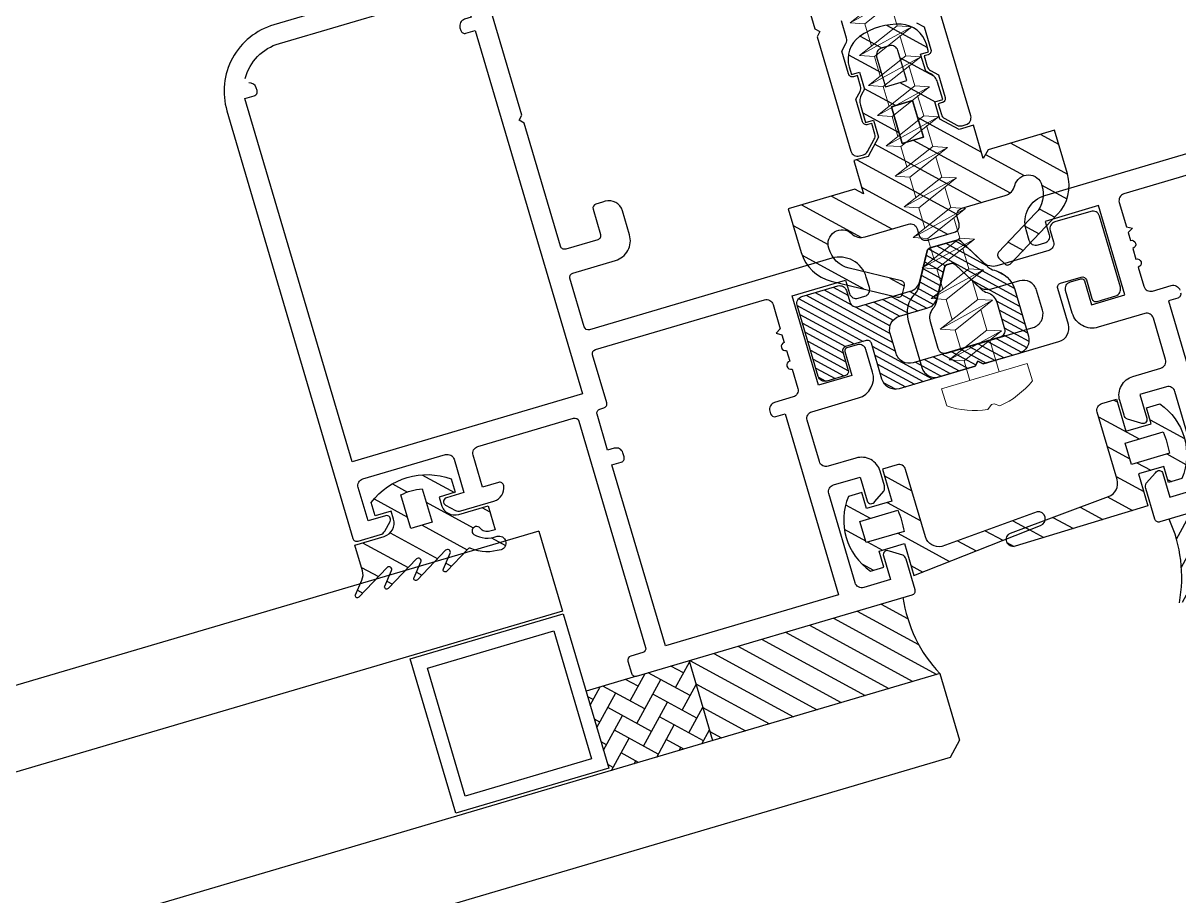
# Model space of a CAD drawing. Header units: millimetres. Extents: x 62878 to 70819, y -67946 to -61850.
# Drawn here: x 64699.48 to 64707.81, y -67001.27 to -66994.98 of the extents above; entities that cross this region are included whole.
import ezdxf

# ---------------------------------------------------------------- set-up
doc = ezdxf.new("R2010")
doc.units = ezdxf.units.MM
doc.layers.add('BAP', color=41, linetype='Continuous', lineweight=30)
doc.layers.add('DOGRAMA', color=171, linetype='Continuous', lineweight=0)
doc.layers.add('DOĞRAMA-yeni', color=40, linetype='Continuous')
pattern_1 = [(151.4266584183392, (64808.43799351581, -66954.77895548014), (0.07592747398675415, 0.1394151397588898), [])]

# ---------------------------------------------------------------- blocks, each defined once
blk = doc.blocks.new('a2we')
at = {"lineweight": 5, "ltscale": 0.5}
for p, q in [((-196.0144480926461, -415.2868589025547), (-196.5925912144022, -417.2488821181558)), ((-196.0144480926461, -415.2868589025547), (-195.4639709594615, -417.7110762494052)), ((-197.5747968978259, -417.6063757508618), (-196.5747276986959, -417.2423803302317)), ((-194.1582851917165, -418.2620245979042), (-197.5747968978259, -417.6063757508618)), ((-195.1583543907882, -418.6260200186506), (-197.5747968978259, -417.6063757508618)), ((-196.8896500078097, -417.895480952812), (-197.0961171580722, -418.3448917148726)), ((-196.5747276986959, -417.2423803302317), (-194.1582851917165, -418.2620245979042)), ((-197.1143788935161, -419.7428166739272), (-197.1143788935161, -418.4283854465556)), ((-194.1582851917165, -418.2620245979042), (-195.1583543907882, -418.6260200186506)), ((-195.1583543907882, -418.6260200186506), (-194.9264251741961, -419.2953524503964)), ((-194.9154016761394, -420.634479622855), (-194.9154016761394, -419.3608343693425)), ((-198.1144480926461, -420.1068120946153), (-197.1143788935161, -419.7428166739268)), ((-194.9154016761721, -421.4039929561312), (-198.1144480926461, -420.1068120946153)), ((-193.9153324771005, -421.0399975355008), (-198.1144480926461, -420.1068120946153)), ((-197.1143788935161, -419.7428166739268), (-193.9153324771005, -421.0399975355008)), ((-197.1143788935161, -419.7428166739268), (-193.9153324771005, -421.0399975355008)), ((-197.1143788935161, -422.2969096404012), (-197.1143788935162, -420.512330007273)), ((-193.9153324771005, -421.0399975355008), (-194.9154016761721, -421.4039929561312)), ((-194.9154016761721, -423.1885725893157), (-194.9154016761721, -421.4039929561312)), ((-198.1144480926461, -422.6609050610894), (-197.1143788935161, -422.2969096404012)), ((-194.9154016761721, -423.9580859226053), (-198.1144480926461, -422.6609050610894)), ((-193.9153324771005, -423.594090501975), (-198.1144480926461, -422.6609050610894)), ((-197.1143788935161, -422.2969096404012), (-193.9153324771005, -423.594090501975)), ((-197.1143788935161, -422.2969096404012), (-193.9153324771005, -423.594090501975)), ((-197.1143788935161, -424.8510026068752), (-197.1143788935162, -423.0664229737469)), ((-193.9153324771005, -423.594090501975), (-194.9154016761721, -423.9580859226053)), ((-194.9154016761721, -425.7426655557898), (-194.9154016761721, -423.9580859226053)), ((-198.1144480926461, -425.2149980275636), (-197.1143788935161, -424.8510026068752)), ((-194.9154016761721, -426.5121788890793), (-198.1144480926461, -425.2149980275636)), ((-193.9153324771005, -426.1481834684492), (-198.1144480926461, -425.2149980275636)), ((-197.1143788935161, -424.8510026068752), (-193.9153324771005, -426.1481834684492)), ((-197.1143788935161, -424.8510026068752), (-193.9153324771005, -426.1481834684492)), ((-197.1143788935161, -427.3050955733496), (-197.1143788935162, -425.6205159402211)), ((-193.9153324771005, -426.1481834684492), (-194.9154016761721, -426.5121788890793)), ((-194.9154016761721, -428.1967585222638), (-194.9154016761721, -426.5121788890793)), ((-198.1144480926461, -427.669090994038), (-197.1143788935161, -427.3050955733496)), ((-194.9154016761721, -428.9662718555534), (-198.1144480926461, -427.669090994038)), ((-193.9153324771005, -428.6022764349236), (-198.1144480926461, -427.669090994038)), ((-197.1143788935161, -427.3050955733496), (-193.9153324771005, -428.6022764349236)), ((-197.1143788935161, -427.3050955733496), (-193.9153324771005, -428.6022764349236)), ((-197.1143788935161, -429.5591885398237), (-197.1143788935161, -428.0237477951896)), ((-193.9153324771005, -428.6022764349236), (-194.9154016761721, -428.9662718555534)), ((-198.1144480926461, -429.9231839605702), (-197.1143788935161, -429.5591885398237)), ((-197.1143788935161, -429.5591885398237), (-193.9153324771005, -430.8563694013976)), ((-197.1143788935161, -429.5591885398237), (-193.9153324771005, -430.8563694013976)), ((-194.9154016761721, -430.450851488738), (-194.9154016761721, -428.9662718555534)), ((-194.9154016761721, -431.2203648220857), (-198.1144480926461, -429.9231839605702)), ((-193.9153324771005, -430.8563694013976), (-198.1144480926461, -429.9231839605702)), ((-197.1143788935161, -431.8132815063559), (-197.1143788935161, -430.2778407616635)), ((-193.9153324771005, -430.8563694013976), (-194.9154016761721, -431.2203648220857)), ((-194.9154016761721, -432.7049444552304), (-194.9154016761721, -431.2203648220857)), ((-198.1144480926461, -432.177276926986), (-197.1143788935161, -431.8132815063559)), ((-197.1143788935161, -431.8132815063559), (-193.9153324771005, -433.1104623678716)), ((-197.1143788935161, -431.8132815063559), (-193.9153324771005, -433.1104623678716)), ((-194.9154016761721, -433.4744577885599), (-198.1144480926461, -432.177276926986)), ((-193.9153324771005, -433.1104623678716), (-198.1144480926461, -432.177276926986)), ((-197.1143788935161, -434.0673744728301), (-197.1143788935161, -432.5319337281958)), ((-193.9153324771005, -433.1104623678716), (-194.9154016761721, -433.4744577885599)), ((-194.9154016761721, -434.9590374217446), (-194.9154016761721, -433.4744577885599)), ((-198.1144480926461, -434.4313698935184), (-197.1143788935161, -434.0673744728301)), ((-194.9154016761721, -435.7285507550341), (-198.1144480926461, -434.4313698935184)), ((-193.9153324771005, -435.364555334404), (-198.1144480926461, -434.4313698935184)), ((-197.1143788935161, -434.0673744728301), (-193.9153324771005, -435.364555334404)), ((-197.1143788935161, -434.0673744728301), (-193.9153324771005, -435.364555334404)), ((-197.1143788935161, -436.3642339800811), (-197.1143788935161, -434.7860266946118)), ((-193.9153324771005, -435.364555334404), (-194.9154016761721, -435.7285507550341)), ((-194.9154016761721, -437.2558969289955), (-194.9154016761721, -435.7285507550341)), ((-198.1144480926461, -436.7282294008277), (-197.1143788935161, -436.3642339800811)), ((-194.9154016761721, -438.0254102623434), (-198.1144480926461, -436.7282294008277)), ((-193.9153324771005, -437.6614148416551), (-198.1144480926461, -436.7282294008277)), ((-197.1143788935161, -436.3642339800811), (-193.9153324771005, -437.6614148416551)), ((-197.1143788935161, -436.3642339800811), (-193.9153324771005, -437.6614148416551)), ((-197.1143788935161, -438.6610934873901), (-197.1143788935161, -437.1337473134849)), ((-193.9153324771005, -437.6614148416551), (-194.9154016761721, -438.0254102623434)), ((-198.1144480926461, -439.0250889080787), (-197.1143788935161, -438.6610934873901)), ((-197.1143788935161, -438.6610934873901), (-193.9153324771005, -439.9582743489061)), ((-197.1143788935161, -438.6610934873901), (-193.9153324771005, -439.9582743489061)), ((-194.9154016761721, -439.5527564362646), (-194.9154016761721, -438.0254102623434)), ((-194.9154016761721, -440.3222697695944), (-198.1144480926461, -439.0250889080787)), ((-193.9153324771005, -439.9582743489061), (-198.1144480926461, -439.0250889080787)), ((-197.1143788935161, -440.9579529946993), (-197.1143788935161, -439.430606820736)), ((-193.9153324771005, -439.9582743489061), (-194.9154016761721, -440.3222697695944)), ((-194.9154016761721, -441.849615943574), (-194.9154016761721, -440.3222697695944)), ((-198.1144480926461, -441.3219484153295), (-197.1143788935161, -440.9579529946993)), ((-197.1143788935161, -440.9579529946993), (-193.9153324771005, -442.2551338562151)), ((-194.9154016761721, -442.6191292769035), (-198.1144480926461, -441.3219484153295)), ((-193.9153324771005, -442.2551338562151), (-198.1144480926461, -441.3219484153295)), ((-197.1143788935161, -443.2537258831643), (-197.1143788935161, -441.7274663280053)), ((-193.9153324771005, -442.2551338562151), (-194.9154016761721, -442.6191292769035)), ((-194.9154016761721, -444.1453888320787), (-194.9154016761721, -442.6191292769035)), ((-198.1144480926461, -443.6177213039109), (-197.1143788935161, -443.2537258831643)), ((-194.9154016761721, -444.9149021654266), (-198.1144480926461, -443.6177213039109)), ((-193.9153324771005, -444.5509067447383), (-198.1144480926461, -443.6177213039109)), ((-197.1143788935161, -443.2537258831643), (-193.9153324771005, -444.5509067447383)), ((-197.1143788935161, -445.5538642814245), (-197.1143788935161, -444.0232392165685)), ((-193.9153324771005, -444.5509067447383), (-194.9154016761721, -444.9149021654266)), ((-194.9154016761721, -446.4455272302989), (-194.9154016761721, -444.9149021654266)), ((-198.1144480926461, -445.9178597020545), (-197.1143788935161, -445.5538642814245)), ((-193.9153324771005, -446.8510451429402), (-198.1144480926461, -445.9178597020545)), ((-194.9154016761721, -447.2150405636282), (-198.1144480926461, -445.9178597020545)), ((-197.1143788935161, -445.5538642814245), (-193.9153324771005, -446.8510451429402)), ((-197.1143788935161, -445.5538642814245), (-193.9153324771005, -446.8510451429402)), ((-197.1143788935161, -447.8540026795677), (-197.1143788935161, -446.3233776147298)), ((-193.9153324771005, -446.8510451429402), (-194.9154016761721, -447.2150405636282)), ((-197.1143788935161, -447.8540026795677), (-198.1144480926461, -448.2179981003141)), ((-193.9153324771005, -449.1511835411412), (-197.1143788935161, -447.8540026795677)), ((-194.9154016761721, -448.7456656284821), (-194.9154016761721, -447.2150405636282)), ((-194.9154016761721, -449.5151789618299), (-198.1144480926461, -448.2179981003141)), ((-198.1144480926461, -448.2179981003141), (-193.9153324771005, -449.1511835411412)), ((-197.1143788935161, -450.1541410778275), (-197.1143788935161, -448.6235160129718)), ((-193.9153324770423, -449.1511835411412), (-194.9154016761721, -449.5151789618299)), ((-194.9154016761723, -451.0458040266858), (-194.9154016761721, -449.5151789618299)), ((-198.1144480926461, -450.5181364984577), (-197.1143788935161, -450.1541410778275)), ((-197.1143788935161, -450.1541410778275), (-193.9153324770423, -451.4513219393434)), ((-194.9154016761721, -451.8153173600317), (-198.1144480926461, -450.5181364984577)), ((-193.9153324770423, -451.4513219393434), (-198.1144480926461, -450.5181364984577)), ((-197.1143788935161, -453.2868589025547), (-197.1143788935162, -450.9236544111328)), ((-193.9153324770423, -451.4513219393434), (-194.9154016761721, -451.8153173600317)), ((-194.9154016761721, -453.2868589025547), (-194.9154016761721, -451.8153173600317)), ((-192.7980524524961, -453.2868589025547), (-199.230843732796, -453.2868589025547)), ((-199.230843732796, -454.5827171301502), (-199.230843732796, -453.2868589025547)), ((-192.7980524524961, -454.5827171301502), (-192.7980524524961, -453.2868589025547))]:
    blk.add_line(p, q, dxfattribs=at)
blk.add_lwpolyline([(-196.4690204826777, -455.6637351848848), (-196.1125089353335, -455.3998333582319), (-195.9163872499585, -455.3998333582319), (-195.5598757026143, -455.6637351848848)], dxfattribs=at)
for centre, radius, start, end in [((-196.9143788935627, -418.4283854465556), 0.2, 155.3251238657465, 180), ((-195.115401676151, -419.3608343693425), 0.2, 0, 19.11162363728389), ((-195.6603624057317, -449.5292358589606), 6.187568978619671, 234.757305859688, 262.4904896380407), ((-196.3685337795604, -449.5292358589606), 6.187568978619673, 277.5095103619591, 305.2426941403116)]:
    blk.add_arc(centre, radius, start, end, dxfattribs=at)

msp = doc.modelspace()

# ---------------------------------------------------------------- hatches: boundary and pattern name
at = {"layer": 'DOGRAMA', "lineweight": -2}
h = msp.add_hatch(dxfattribs=at)
h.set_pattern_fill('ANSI31', color=256, scale=0.05, angle=343.5057849383393, style=0)
h.set_pattern_definition(pattern_1)
edge = h.paths.add_edge_path(flags=16)
edge.add_arc((64705.73772472646, -66995.19235180273), 0.05000000000951513, 16.42665841607405, 106.4266584287869)
edge.add_line((64705.72358533779, -66995.14439267755), (64705.66603438759, -66995.16135994392))
edge.add_arc((64705.68017377625, -66995.20931906908), 0.04999999998159925, 106.4266584255052, 196.4266584367842)
edge.add_line((64705.63221465107, -66995.22345845775), (64705.69584190005, -66995.4392745211))
edge.add_line((64705.69584190005, -66995.4392745211), (64705.84931110062, -66995.39402847736))
edge.add_line((64705.84931110062, -66995.39402847736), (64705.78568385165, -66995.17821241407))
h.paths.add_polyline_path([(64705.89172926656, -66995.53790585295), (64705.73826006598, -66995.58315189664), (64705.81602670364, -66995.84692708518), (64705.96949590421, -66995.80168104147)], flags=16)
edge = h.paths.add_edge_path()
edge.add_arc((64705.62649576327, -66995.23942287822), 0.2000000000017851, 125.860439520582, 196.4266584030266)
edge.add_line((64705.43465926254, -66995.2959804328), (64705.45058146941, -66995.34998666539))
edge.add_line((64705.45058146941, -66995.34998666539), (64705.50813241966, -66995.333019399))
edge.add_line((64705.50813241966, -66995.333019399), (64705.54440964303, -66995.45606742747))
edge.add_line((64705.54440964303, -66995.45606742747), (64705.5236371022, -66995.49420917686))
edge.add_arc((64705.61145766269, -66995.54203750701), 0.1000000000540678, 151.4266583838895, 196.4266583850088)
edge.add_line((64705.51553941226, -66995.57031628428), (64705.55238506775, -66995.6952923667))
edge.add_line((64705.55238506775, -66995.6952923667), (64705.60993601796, -66995.67832510032))
edge.add_line((64705.60993601796, -66995.67832510032), (64705.64621324135, -66995.80137312881))
edge.add_line((64705.64621324135, -66995.80137312881), (64705.57064931114, -66995.94012074337))
edge.add_line((64705.57064931114, -66995.94012074337), (64705.46678493275, -66995.97074221131))
edge.add_line((64705.46678493275, -66995.97074221131), (64705.537481876, -66996.21053783722))
edge.add_line((64705.537481876, -66996.21053783722), (64705.47538336213, -66996.17671810069))
edge.add_line((64705.47538336213, -66996.17671810069), (64704.99579211034, -66996.31811198728))
edge.add_line((64704.99579211034, -66996.31811198728), (64705.08820499529, -66996.63156550539))
edge.add_arc((64705.37595974634, -66996.54672917341), 0.2999999999606364, 196.4266584273001, 256.4266584271189)
edge.add_line((64705.30555278947, -66996.83835026388), (64705.78311354235, -66996.95364919274))
edge.add_arc((64705.79015423805, -66996.9244870837), 0.02999999999569236, 256.4266584109557, 346.4266584412328)
edge.add_line((64705.8193163471, -66996.93152777938), (64705.83339773849, -66996.8732035613))
edge.add_arc((64705.80423562942, -66996.86616286558), 0.0300000000308137, 346.4266583699689, 436.426658356461)
edge.add_line((64705.81127632515, -66996.83700075651), (64705.43473608132, -66996.74609151304))
edge.add_arc((64705.48167405259, -66996.55167745274), 0.1999999999750207, 194.5070610733211, 256.4266584183619, ccw=False)
edge.add_arc((64705.38252185952, -66996.56898708089), 0.09999999998754847, 46.42665842725779, 199.141506021074, ccw=False)
edge.add_arc((64705.52037836519, -66996.42408855139), 0.1000000000325729, 226.4266584354379, 286.426658440066)
edge.add_line((64705.54865714255, -66996.52000680177), (64705.86211311135, -66996.4275931943))
edge.add_arc((64705.87625250001, -66996.47555231949), 0.05000000000951513, 16.426658413716325, 106.4266584160741, ccw=False)
edge.add_line((64705.92421162521, -66996.46141293083), (64705.93834681014, -66996.50935779756))
edge.add_arc((64705.9863059353, -66996.49521840892), 0.04999999997748415, 196.4266584095106, 286.4266584095105)
edge.add_line((64706.00044532395, -66996.54317753408), (64706.1922818247, -66996.48661997946))
edge.add_arc((64706.17814243603, -66996.43866085426), 0.05000000002553064, 286.4266584193558, 376.4266584113585)
edge.add_line((64706.22610156124, -66996.4245214656), (64706.21196637632, -66996.37657659886))
edge.add_arc((64706.25992550149, -66996.3624372102), 0.04999999998857822, 106.4266584255052, 196.4266584231474, ccw=False)
edge.add_line((64706.24578611284, -66996.31447808504), (64706.55924208163, -66996.22206447755))
edge.add_arc((64706.5309633043, -66996.12614622715), 0.1000000000371033, 286.4266584217136, 346.4266584201798)
edge.add_arc((64706.72537736465, -66996.17308419844), 0.09999999999629071, 13.711810818513015, 166.4266584152879, ccw=False)
edge.add_arc((64706.63269305698, -66996.21233212488), 0.1999999999977444, -43.57334158769669, 18.346255752610887, ccw=False)
edge.add_line((64706.77759158643, -66996.35018863059), (64706.51059175021, -66996.63082742556))
edge.add_arc((64706.53232652962, -66996.65150590143), 0.03000000001000633, 136.4266583744867, 226.4266583845543)
edge.add_line((64706.51164805375, -66996.67324068084), (64706.55511761262, -66996.71459763253))
edge.add_arc((64706.57579608848, -66996.69286285313), 0.0299999999894332, 226.4266583754653, 316.4266583754653)
edge.add_line((64706.59753086788, -66996.713541329), (64706.93616304571, -66996.35761104953))
edge.add_arc((64706.71881525154, -66996.15082629096), 0.3000000000176232, 316.4266584132121, 376.4266584123143)
edge.add_line((64707.00657000267, -66996.06598995904), (64706.91415711767, -66995.75253644097))
edge.add_line((64706.91415711767, -66995.75253644097), (64706.43456586581, -66995.89393032754))
edge.add_line((64706.43456586581, -66995.89393032754), (64706.40074612931, -66995.95602884136))
edge.add_line((64706.40074612931, -66995.95602884136), (64706.33004918602, -66995.71623321548))
edge.add_line((64706.33004918602, -66995.71623321548), (64706.22618480762, -66995.7468546834))
edge.add_line((64706.22618480762, -66995.7468546834), (64706.08743719306, -66995.67129075315))
edge.add_line((64706.08743719306, -66995.67129075315), (64706.05115996965, -66995.54824272469))
edge.add_line((64706.05115996965, -66995.54824272469), (64706.10871091988, -66995.53127545827))
edge.add_line((64706.10871091988, -66995.53127545827), (64706.07186526443, -66995.40629937584))
edge.add_arc((64705.97594701404, -66995.43457815319), 0.1000000000272605, 16.42665843206868, 61.4266584318102)
edge.add_line((64706.0237753441, -66995.34675759268), (64705.98563359473, -66995.32598505182))
edge.add_line((64705.98563359473, -66995.32598505182), (64705.94935637131, -66995.20293702334))
edge.add_line((64705.94935637131, -66995.20293702334), (64706.00690732152, -66995.18596975696))
edge.add_line((64706.00690732152, -66995.18596975696), (64705.99098511469, -66995.13196352437))
edge.add_arc((64705.79914861394, -66995.188521079), 0.2000000000171236, 16.42665841784239, 86.99287730359418)
edge.add_arc((64705.78495815695, -66995.4586486061), 0.4704999999516546, 86.99287730872348, 125.8604395434493)
at = {"layer": 'DOGRAMA', "lineweight": -2, "ltscale": 5}
h = msp.add_hatch(dxfattribs=at)
h.set_pattern_fill('ANSI31', color=256, scale=0.015, angle=343.5057849383393, style=0)
h.set_pattern_definition([(151.4266584183392, (64808.43799351581, -66954.77895548014), (0.02277824219602622, 0.04182454192766689), [])])
edge = h.paths.add_edge_path(flags=16)
edge.add_line((64706.14236028653, -66996.71889944217), (64706.16852403561, -66996.71118580239))
edge.add_arc((64706.1770076688, -66996.73996127748), 0.02999999998058478, 46.42665843489232, 106.42665843022081, ccw=False)
edge.add_line((64706.19768614464, -66996.71822649807), (64706.38631386338, -66996.89768696799))
edge.add_arc((64706.45524211624, -66996.82523770326), 0.1000000000059598, 226.4266584151767, 254.2856165294104)
edge.add_arc((64706.40107369416, -66997.01776246022), 0.09999999998046119, 16.426658431144688, 74.28561654320418, ccw=False)
edge.add_line((64706.4969919445, -66996.98948368289), (64706.55360386621, -66997.18150459022))
edge.add_arc((64706.505644741, -66997.19564397886), 0.05000000002633694, -73.57334159335699, 16.426658393006107, ccw=False)
edge.add_line((64706.51978412965, -66997.24360310409), (64705.89631550226, -66997.42741515662))
edge.add_arc((64705.86803672496, -66997.33149690625), 0.1000000000009572, 196.4266584116134, 286.4266584104345, ccw=False)
edge.add_line((64705.7721184746, -66997.35977568355), (64705.72964594157, -66997.21571390143))
edge.add_arc((64705.82556419193, -66997.1874351241), 0.09999999999522949, 106.42665842878691, 196.4266584287869, ccw=False)
edge.add_line((64705.7972854146, -66997.09151687374), (64705.99995661894, -66997.03176501386))
edge.add_arc((64705.97167784166, -66996.93584676347), 0.1000000000108001, 286.4266584000794, 346.4266584000567)
edge.add_line((64706.06888487182, -66996.95931574915), (64706.12168181067, -66996.74063422158))
edge.add_arc((64706.15084391971, -66996.7476749173), 0.02999999999910755, 106.4266583878445, 166.4266583839398, ccw=False)
edge = h.paths.add_edge_path()
edge.add_line((64705.55699309092, -66997.26661570062), (64705.4083198028, -66997.31044780543))
edge.add_arc((64705.41680343603, -66997.33922328052), 0.02999999999087254, 106.426658496865, 196.4266585062642)
edge.add_line((64705.38802796094, -66997.34770691376), (64705.42761824917, -66997.48199246427))
edge.add_arc((64705.39884277406, -66997.49047609745), 0.02999999999740659, -73.57334161762509, 16.426658391774083, ccw=False)
edge.add_line((64705.40732640723, -66997.51925157255), (64705.2730408567, -66997.5588418608))
edge.add_arc((64705.25890146803, -66997.51088273562), 0.04999999999761474, 196.426658416074, 286.42665842878694, ccw=False)
edge.add_line((64705.21094234284, -66997.52502212427), (64705.05965088425, -66997.0118594848))
edge.add_arc((64705.10761000943, -66996.99772009614), 0.04999999999555719, 106.42665842878691, 196.4266584207896, ccw=False)
edge.add_line((64705.09347062076, -66996.94976097097), (64705.35244989678, -66996.87340827221))
edge.add_arc((64705.36658928543, -66996.92136739739), 0.04999999999349964, 16.426658423147387, 106.4266584127923, ccw=False)
edge.add_line((64705.4145484106, -66996.90722800873), (64705.43858537135, -66996.98875852156))
edge.add_arc((64705.48654449651, -66996.97461913295), 0.04999999996227496, 196.4266583798791, 286.4266583902342)
edge.add_line((64705.50068388513, -66997.0225782581), (64705.87447081149, -66996.91237777784))
edge.add_arc((64705.84619203419, -66996.81645952746), 0.1000000000128576, 286.4266584040781, 346.4266583990783)
edge.add_line((64705.94339906435, -66996.83992851313), (64705.99619600323, -66996.62124698555))
edge.add_arc((64706.02535811227, -66996.62828768126), 0.0299999999920348, 106.42665839570381, 166.4266583806785, ccw=False)
edge.add_line((64706.01687447909, -66996.59951220616), (64706.20917351112, -66996.54281828729))
edge.add_arc((64706.21765714435, -66996.57159376239), 0.03000000000277293, 46.426658483273116, 106.42665847567679, ccw=False)
edge.add_line((64706.23833562018, -66996.54985898295), (64706.4338823881, -66996.73590223848))
edge.add_arc((64706.50281064089, -66996.66345297365), 0.1000000000296072, 226.4266584856084, 256.9153301964876)
edge.add_arc((64706.43489343065, -66996.95566394634), 0.1999999999845178, 16.42665841102388, 76.91533012505448, ccw=False)
edge.add_line((64706.62672993138, -66996.89910639173), (64706.72576001903, -66997.23500467461))
edge.add_arc((64706.62984176866, -66997.26328345193), 0.09999999999809335, -73.57334158320901, 16.426658419610817, ccw=False)
edge.add_line((64706.65812054597, -66997.35920170229), (64706.39914127003, -66997.43555440102))
edge.add_line((64706.39914127003, -66997.43555440102), (64706.36188216173, -66997.41526255912))
edge.add_line((64706.36188216173, -66997.41526255912), (64706.34159031974, -66997.45252166741))
edge.add_line((64706.34159031974, -66997.45252166741), (64705.79485629267, -66997.61371069813))
edge.add_arc((64705.76657751537, -66997.51779244779), 0.09999999997304133, 196.426658404795, 286.4266584151501, ccw=False)
edge.add_line((64705.67065926501, -66997.54607122508), (64705.59425219924, -66997.28690754251))
edge.add_arc((64705.56547672413, -66997.29539117572), 0.0300000000056368, 16.42665844508954, 106.4266584490192)
at = {"layer": 'DOGRAMA', "lineweight": -2}
h = msp.add_hatch(dxfattribs=at)
h.set_pattern_fill('ANSI31', color=256, scale=0.05, angle=343.5057849383393, style=0)
h.set_pattern_definition(pattern_1)
edge = h.paths.add_edge_path(flags=16)
edge.add_arc((64707.08191645694, -66998.18956974927), 0.6682513993237694, 9.55097921559019, 23.302337645915884, ccw=False)
edge.add_line((64707.7409047954, -66998.07869007361), (64707.46735160294, -66998.15933947852))
edge.add_line((64707.46735160294, -66998.15933947852), (64707.4221055593, -66998.00587027792))
edge.add_line((64707.4221055593, -66998.00587027792), (64707.69565875165, -66997.92522087302))
edge = h.paths.add_edge_path()
edge.add_line((64707.25487887156, -66997.7215548986), (64707.36038894696, -66997.69044824353))
edge.add_line((64707.36038894696, -66997.69044824353), (64707.42825801257, -66997.92065204446))
edge.add_line((64707.42825801257, -66997.92065204446), (64707.61050268824, -66997.86692236754))
edge.add_line((64707.61050268824, -66997.86692236754), (64707.57656815544, -66997.75182046709))
edge.add_line((64707.57656815544, -66997.75182046709), (64707.67248640581, -66997.72354168977))
edge.add_arc((64707.42362656603, -66998.08882620923), 0.442000000015204, -22.88098969771312, 55.73430653390119, ccw=False)
edge.add_line((64707.83084755878, -66998.26068389184), (64707.73492930842, -66998.28896266916))
edge.add_line((64707.73492930842, -66998.28896266916), (64707.70099477563, -66998.17386076871))
edge.add_line((64707.70099477563, -66998.17386076871), (64707.51875009994, -66998.22759044562))
edge.add_line((64707.51875009994, -66998.22759044562), (64707.58661916552, -66998.45779424651))
edge.add_line((64707.58661916552, -66998.45779424651), (64706.63051416152, -66998.749065498))
edge.add_arc((64706.61637477285, -66998.70110637281), 0.05000000001157269, 113.136495220401, 286.4266584240714, ccw=False)
edge.add_line((64706.59672862644, -66998.65512780246), (64707.30245056183, -66998.39129707911))
edge.add_arc((64707.26824627111, -66998.29732864561), 0.09999999999342603, 290.001387987658, 376.4266584196107)
edge.add_line((64707.36416452147, -66998.2690498683), (64707.22105913502, -66997.78365341244))
edge.add_arc((64707.26901826022, -66997.76951402378), 0.05000000000951513, 106.4266584127923, 196.426658416074, ccw=False)
h = msp.add_hatch(dxfattribs=at)
h.set_pattern_fill('ANSI31', color=256, scale=0.03999999999999999, angle=343.5057849383393, style=0)
h.set_pattern_definition([(61.42665841833924, (64578.01029009274, -67022.71403235651), (-0.1115321118071118, 0.06074197918940329), [])])
h.paths.add_polyline_path([(64709.02338680895, -66998.20361913224, -0.4142135623420975), (64708.98923262633, -66998.18501827716), (64707.73989741528, -66998.55334935171, -0.1532309010706403), (64707.81365182882, -66999.1571376312), (64709.18528280911, -66998.7527511156)])
h.paths.add_polyline_path([(64709.28084537018, -66998.09904452543), (64709.04198766406, -66998.16946494963, -0.4142135623575963), (64709.02338680895, -66998.20361913224), (64709.18528280911, -66998.7527511156), (64709.45051803407, -66998.67455402762)])
h = msp.add_hatch(dxfattribs=at)
h.set_pattern_fill('ANSI31', color=256, scale=0.05, angle=343.5057849383393, style=0)
h.set_pattern_definition(pattern_1)
edge = h.paths.add_edge_path(flags=16)
edge.add_arc((64705.1703728726, -66998.75313419235), 0.6682513992587968, 9.55097921529142, 23.302337645598413, ccw=False)
edge.add_line((64705.82936121099, -66998.6422545167), (64705.55580801854, -66998.72290392165))
edge.add_line((64705.55580801854, -66998.72290392165), (64705.51056197484, -66998.56943472104))
edge.add_line((64705.51056197484, -66998.56943472104), (64705.78411516725, -66998.48878531612))
edge = h.paths.add_edge_path()
edge.add_line((64705.77915175479, -66998.16184398177), (64705.67364167939, -66998.1929506368))
edge.add_line((64705.67364167939, -66998.1929506368), (64705.74151074493, -66998.42315443771))
edge.add_line((64705.74151074493, -66998.42315443771), (64705.55926606923, -66998.4768841146))
edge.add_line((64705.55926606923, -66998.4768841146), (64705.52533153645, -66998.36178221418))
edge.add_line((64705.52533153645, -66998.36178221418), (64705.4294132861, -66998.3900609915))
edge.add_arc((64705.83663427882, -66998.56191867414), 0.4419999999912519, 157.1190102973442, 235.7343065291561)
edge.add_line((64705.58777443902, -66998.92720319355), (64705.68369268944, -66998.89892441622))
edge.add_line((64705.68369268944, -66998.89892441622), (64705.64975815666, -66998.7838225158))
edge.add_line((64705.64975815666, -66998.7838225158), (64705.83200283239, -66998.73009283889))
edge.add_line((64705.83200283239, -66998.73009283889), (64705.89987189791, -66998.96029663977))
edge.add_line((64705.89987189791, -66998.96029663977), (64706.81173191551, -66998.59824941742))
edge.add_arc((64706.79759252685, -66998.55029029223), 0.05000000000951513, 286.4266584160741, 459.716821604768)
edge.add_line((64706.78915358848, -66998.50100759424), (64706.10251712675, -66998.75027621267))
edge.add_arc((64706.08027390545, -66998.65278139684), 0.1000000000327149, 196.4266584045401, 282.8519288418308, ccw=False)
edge.add_line((64705.98435565504, -66998.68106017415), (64705.84125026859, -66998.19566371832))
edge.add_arc((64705.79329114341, -66998.20980310695), 0.04999999998732699, 16.42665838880037, 106.4266583808031)
h = msp.add_hatch(dxfattribs=at)
h.set_pattern_fill('ANSI31', color=256, scale=0.05, angle=343.5057849383393, style=0)
h.set_pattern_definition(pattern_1)
edge = h.paths.add_edge_path(flags=16)
edge.add_arc((64702.39239643022, -66998.73288546164), 0.3999999999110548, 94.88969938534649, 117.96361745065411, ccw=False)
edge.add_line((64702.35830131056, -66998.3343412072), (64702.42954074228, -66998.57597688933))
edge.add_line((64702.42954074228, -66998.57597688933), (64702.27607154171, -66998.62122293306))
edge.add_line((64702.27607154171, -66998.62122293306), (64702.20483211001, -66998.37958725089))
edge = h.paths.add_edge_path()
edge.add_arc((64702.39239643027, -66998.73288546174), 0.5000000000108309, 69.55676077278662, 143.2965560651145, ccw=False)
edge.add_line((64702.56703607211, -66998.26437612831), (64702.59531484939, -66998.36029437865))
edge.add_line((64702.59531484939, -66998.36029437865), (64702.48021294896, -66998.39422891145))
edge.add_line((64702.48021294896, -66998.39422891145), (64702.49718021535, -66998.45177986169))
edge.add_arc((64702.5930984657, -66998.42350108435), 0.09999999998825052, 196.4266584299658, 286.4266584351433)
edge.add_line((64702.62137724304, -66998.5194193347), (64702.83239739385, -66998.45720602463))
edge.add_line((64702.83239739385, -66998.45720602463), (64702.883299193, -66998.6298588753))
edge.add_line((64702.883299193, -66998.6298588753), (64702.84543124862, -66998.64102316536))
edge.add_arc((64702.82705004338, -66998.57867630258), 0.06500000003058727, 218.0173228908826, 286.4266583979667, ccw=False)
edge.add_arc((64702.75008790886, -66998.63884319326), 0.03268943073699182, 38.01732291710313, 231.8569375606197)
edge.add_arc((64702.82798634339, -66998.491108265), 0.199259164272815, 240.5104369064384, 290.7763440666661)
edge.add_arc((64702.91154175063, -66998.7257531797), 0.05002797726701953, -72.60118294227698, 104.91205335789289, ccw=False)
edge.add_arc((64702.82998389458, -66998.46488819836), 0.323345041281815, 248.04099553241872, 287.3673056876957, ccw=False)
edge.add_arc((64702.70159238859, -66998.7833241237), 0.01999999997494422, 68.04099561079555, 136.4266584995977)
edge.add_line((64702.68710253564, -66998.76953847316), (64702.5354339589, -66998.92895462566))
edge.add_arc((64702.52456656917, -66998.91861538774), 0.0150000000160583, 156.426658456896, 316.4266584913836, ccw=False)
edge.add_line((64702.51081833561, -66998.91261654835), (64702.56005825724, -66998.7997677291))
edge.add_arc((64702.54172727917, -66998.79176927658), 0.01999999999328864, 336.4266584402239, 496.4266584104572)
edge.add_line((64702.52723742624, -66998.77798362602), (64702.32441380805, -66998.99116793578))
edge.add_arc((64702.31354641835, -66998.98082869782), 0.01500000000976217, 156.4266583327752, 316.42665831505974, ccw=False)
edge.add_line((64702.2997981848, -66998.9748298584), (64702.34903810645, -66998.8619810392))
edge.add_arc((64702.33070712837, -66998.85398258666), 0.02000000001244582, 336.4266584186867, 496.426658393154)
edge.add_line((64702.31621727542, -66998.84019693607), (64702.11339365727, -66999.05338124586))
edge.add_arc((64702.10252626755, -66999.04304200792), 0.01500000001027455, 156.4266584059503, 316.4266583936433, ccw=False)
edge.add_line((64702.08877803399, -66999.03704316852), (64702.13801795562, -66998.92419434931))
edge.add_arc((64702.11968697754, -66998.91619589679), 0.02000000000662618, 336.4266584568959, 496.426658393154)
edge.add_line((64702.10519712458, -66998.9024102462), (64701.90237350644, -66999.11559455594))
edge.add_arc((64701.89150611671, -66999.10525531802), 0.01500000001078692, 156.4266584967269, 316.4266584722269, ccw=False)
edge.add_line((64701.87775788316, -66999.09925647864), (64701.92370008481, -66998.99396542557))
edge.add_arc((64701.83204519437, -66998.95397316296), 0.1000000000464684, 336.4266584602303, 376.426658462879)
edge.add_line((64701.92796344477, -66998.92569438556), (64701.87321489015, -66998.7399937978))
edge.add_line((64701.87321489015, -66998.7399937978), (64702.08423504097, -66998.67778048768))
edge.add_arc((64702.05595626366, -66998.58186223732), 0.09999999998905684, 286.4266584167909, 376.4266584127923)
edge.add_line((64702.15187451401, -66998.55358346002), (64702.13490724763, -66998.49603250979))
edge.add_line((64702.13490724763, -66998.49603250979), (64702.01980534722, -66998.52996704257))
edge.add_line((64702.01980534722, -66998.52996704257), (64701.99152656989, -66998.43404879222))
h = msp.add_hatch(dxfattribs=at)
h.set_pattern_fill('ANSI31', color=256, scale=0.03999999999999999, angle=343.5057849383393, style=0)
h.set_pattern_definition([(151.4266584183392, (64827.90939834034, -66949.03836368502), (0.06074197918940329, 0.1115321118071118), [])])
h.paths.add_polyline_path([(64704.55359634186, -66999.52141015518, 0.4142135623420975), (64704.57219719694, -66999.48725597258), (64705.82153240795, -66999.11892489802, 0.1532309010706403), (64706.08712332219, -66999.66615562291), (64704.71549234199, -67000.07054213852)])
h.paths.add_polyline_path([(64704.28058445312, -66999.57322972432), (64704.51944215924, -66999.50280930009, 0.4142135623575963), (64704.55359634186, -66999.52141015518), (64704.71549234199, -67000.07054213852), (64704.45025711702, -67000.14873922647)])
h = msp.add_hatch(dxfattribs=at)
h.set_pattern_fill('AR-HBONE', color=256, scale=0.03, angle=343.5057849383393, style=0)
h.set_pattern_definition([(61.42665841833924, (64689.45131491363, -66966.60208027688), (-0.04799067648917342, 0.1627786686581245), [0.359999999999998, -0.1199999999999996]), (151.4266584183392, (64689.50870890974, -66966.49669560428), (-0.04799067648917342, 0.1627786686581245), [0.3599999999999999, -0.12])])
h.paths.add_polyline_path([(64703.77847367516, -66999.72126285484), (64703.53867804923, -66999.79195979811), (64703.70835071312, -67000.3674693003), (64704.45025711702, -67000.14873922647), (64704.28058445312, -66999.57322972432)])

# ---------------------------------------------------------------- linework, layer by layer
at = {"layer": 'BAP'}
msp.add_lwpolyline([(64701.54722643048, -66981.08474708699, 1.006697722730566), (64605.62517608706, -67009.3506321419)], format="xyb", close=True, dxfattribs=at)
at = {"layer": 'DOGRAMA', "lineweight": -2}
for p, q in [((64703.1993327216, -66998.6409407936), (64703.3690053864, -66999.21645029585)), ((64704.28058445313, -66999.57322972426), (64704.45025711702, -67000.14873922647)), ((64704.28058445313, -66999.57322972426), (64704.45025711702, -67000.14873922647)), ((64703.9031674006, -66999.68450044432), (64703.53867804923, -66999.79195979814))]:
    msp.add_line(p, q, dxfattribs=at)
at = {"layer": 'DOGRAMA', "lineweight": -2, "ltscale": 0.5}
for points in [[(64704.67780704564, -66993.29462302607), (64705.1868250373, -66995.02115153265), (64705.22408414559, -66995.04144337456), (64705.2037923037, -66995.07870248288), (64705.44698978862, -66995.90359943603, 0.4142135623730951), (64705.50908830246, -66995.93741917257), (64705.53718210753, -66995.92913651047, 0.1989123673795887), (64705.56695299908, -66995.90509155029), (64705.61478132916, -66995.81727098985, 0.1989123673797732), (64705.61883017413, -66995.77921743614), (64705.59640812338, -66995.70316450586), (64705.56763264826, -66995.71164813904, -0.4142135623730951), (64705.53037353994, -66995.69135629712), (64705.48229961846, -66995.5282952715), (64705.51297773084, -66995.47196528851, 0.1989123673797732), (64705.5170265758, -66995.4339117348), (64705.49460452504, -66995.35785880453), (64705.46582904994, -66995.36634243773, -0.4142135623729841), (64705.42856994161, -66995.34605059579), (64705.38049602016, -66995.18298957018), (64705.4111741325, -66995.12665958717, 0.1989123673797501), (64705.41522297746, -66995.0886060335), (64705.37866153802, -66994.96459397805, -0.4142135623729288)], [(64703.47646022328, -66994.34731757459), (64701.28952411493, -66994.9920736974, 0.4142135623730951), (64700.95132674967, -66995.61305883582), (64701.85907550148, -66998.69203467258, 0.4142135623730951), (64701.8963346098, -66998.71232651453), (64702.05871461587, -66998.66445337239, 0.1991096956269791), (64702.08847887649, -66998.64040480096), (64702.12708072375, -66998.56952555726, 0.6680969080520953), (64702.09424407999, -66998.52887198141), (64701.96791015245, -66998.56611795901), (64701.89721320909, -66998.32632233312, -0.4142135623730951), (64701.93103294566, -66998.26422381928), (64702.52572609793, -66998.08889539992, -0.4142135623730951), (64702.58782461179, -66998.12271513644), (64702.65852155502, -66998.36251076237), (64702.5321780357, -66998.39975956785, 0.6680969080520438), (64702.52664737932, -66998.45172465457), (64702.597526623, -66998.49032650185, 0.1989616347782854), (64702.63558615719, -66998.49437914988), (64702.87539137496, -66998.42367937871, 0.3728392455561729), (64702.94608492027, -66998.3134755738, 0.4568501953068724), (64702.90790900603, -66998.28898594131), (64702.79280710559, -66998.32292047412), (64702.72493804003, -66998.09271667323, -0.4142135623730951), (64702.75875777655, -66998.03061815938), (64703.4493691792, -66997.82701096272, -0.4142135623730951), (64703.48662828754, -66997.84730280461), (64703.96736750186, -66999.47791306085, -0.4142135623730951), (64703.94707565999, -66999.51517216915), (64703.86074923466, -66999.54062306875, 0.4142135623730951), (64703.8404573927, -66999.57788217705), (64703.86590829229, -66999.66420860241, 0.4142135623730951), (64703.9031674006, -66999.68450044432), (64705.88867518321, -66999.09912975387, 0.4142135623730951), (64705.90896702512, -66999.06187064559), (64705.8441266166, -66998.84193968929, 0.1989616347783402), (64705.82007521728, -66998.81216583685), (64705.72405947136, -66998.78402945933, 0.6680475602943508), (64705.68094049191, -66998.81886487395), (64705.7311551168, -66998.98918691109), (64705.53931861606, -66999.04574446572, -0.4142135623730951), (64705.47722010221, -66999.0119247292), (64705.28775229421, -66998.36927245175, -0.4142135623730951), (64705.32157203071, -66998.3071739379), (64705.51340853149, -66998.25061638327), (64705.56362315636, -66998.42093842046, 0.6680475602943992), (64705.61874364889, -66998.4268107113), (64705.68413630686, -66998.35107721553, 0.1991096956271691), (64705.68819178272, -66998.31302727312), (64705.65728590705, -66998.20819821731, 0.4142135623730951), (64705.48341006829, -66998.11350295505), (64705.28198174251, -66998.1728883874, -0.4142135623730951), (64705.21988322866, -66998.13906865087), (64705.13221901897, -66997.84172207474, -0.4142135623730951), (64705.16603875544, -66997.77962356087), (64705.50175263176, -66997.68064784029, 0.4142135623730951), (64705.60321184135, -66997.49435229875), (64705.55513791991, -66997.3312912731, 0.4142135623730951), (64705.49303940606, -66997.29747153661), (64705.41630480577, -66997.32009455844, 0.4142135623730951), (64705.40277691115, -66997.34493396399), (64705.45367871034, -66997.51758681466), (64705.21388308442, -66997.58828375794), (64705.02441527638, -66996.94563148047), (64705.4080882779, -66996.83251637121), (64705.43636705522, -66996.92843462159, 0.4142135623730951), (64705.49846556903, -66996.9622543581), (64705.54642469422, -66996.94811496946, 0.4142135623730951), (64705.58024443071, -66996.88601645561), (64705.55762140891, -66996.80928185534, 0.4142135623730951), (64705.30922735349, -66996.6740029092), (64703.56351519684, -66997.18867665637, -0.4142135623730951), (64703.52625608849, -66997.16838481443), (64703.42303855131, -66996.8182832006, -0.4142135623730951), (64703.44333039321, -66996.7810240923), (64703.75026879439, -66996.69053200487, 0.4142135623730951), (64703.85172800402, -66996.50423646338), (64703.80082620482, -66996.3315836127, 0.4142135623730951), (64703.67662917714, -66996.26394413968), (64703.65744552703, -66996.26959989512), (64703.60948640187, -66996.28373928378, 0.4142135623730951), (64703.58919455999, -66996.32099839208), (64703.64292423686, -66996.50324306778, -0.4142135623730951), (64703.62263239496, -66996.54050217608), (64703.3924285941, -66996.60837124166, -0.4142135623730951), (64703.35516948574, -66996.58807939972), (64703.09359079559, -66995.70083558382), (64703.05633168726, -66995.6805437419), (64703.0766235292, -66995.64328463362), (64702.81504483903, -66994.75604081772, -0.4142135623730951)], [(64701.082889431, -66995.37959913518, -0.2621398995659221), (64701.32911440314, -66995.12635924792), (64702.60482713301, -66994.75025150963, -0.4142135623730951), (64702.6669256469, -66994.78407124615), (64702.71217169059, -66994.93754044673), (64702.66421256543, -66994.95167983537, 0.4142135623730951), (64702.63039282889, -66995.01377834922), (64702.63604858435, -66995.03296199931, 0.4142135623730951), (64702.67330769264, -66995.05325384121), (64702.74045046794, -66995.03345869709), (64703.51246108861, -66997.65202693212), (64701.85307535729, -66998.14124977967), (64701.08106473654, -66995.52268154468), (64701.14820751183, -66995.50288640054, 0.4142135623730951), (64701.16849935373, -66995.46562729224), (64701.16284359825, -66995.44644364215, 0.3618128521052944), (64701.1096669385, -66995.4108560026)], [(64705.91885918948, -66994.9769830385), (64705.97518917244, -66995.00766115083), (64706.02326309388, -66995.17072217645, -0.4142135623736503), (64706.00297125198, -66995.20798128475), (64705.97419577686, -66995.21646491796), (64705.99661782762, -66995.29251784824, 0.1989123673797502), (64706.0206627878, -66995.32228873982), (64706.07699277078, -66995.35296685215), (64706.12506669224, -66995.51602787779, -0.4142135623732063), (64706.1047748503, -66995.55328698608), (64706.07599937519, -66995.56177061929), (64706.09842142597, -66995.63782354955, 0.1989123673796753), (64706.12246638611, -66995.66759444113), (64706.2102869466, -66995.7154227712, 0.1989123673797207), (64706.24834050029, -66995.71947161615), (64706.27643430536, -66995.71118895407, 0.4142135623730951), (64706.31025404188, -66995.6490904402), (64706.06705655697, -66994.82419348705)], [(64707.9710946118, -66998.27667651899), (64707.78162680375, -66997.63402424152, 0.4142135623730951), (64707.71952828991, -66997.600204505), (64707.52769178918, -66997.65676205963), (64707.57790641402, -66997.8270840968, -0.6680475602943992), (64707.53478743462, -66997.8619195114), (64707.43876886081, -66997.83377354208, -0.1991096956271691), (64707.41472028939, -66997.80400928143), (64707.38381441366, -66997.69918022561, -0.4142135623730951), (64707.4785096759, -66997.52530438686), (64707.67993800171, -66997.46591895448, 0.4142135623730951), (64707.71375773821, -66997.40382044062), (64707.62609352853, -66997.10647386451, 0.4142135623730951), (64707.56399501469, -66997.07265412797), (64707.22828113841, -66997.1716298486, -0.4142135623730951), (64707.04198559689, -66997.07017063901), (64706.99391167542, -66996.90710961338, -0.4142135623730951), (64707.02773141194, -66996.84501109955), (64707.10446601226, -66996.8223880777, -0.4142135623730951), (64707.12930541781, -66996.83591597232), (64707.18020721699, -66997.00856882296), (64707.4200028429, -66996.93787187968), (64707.23053503487, -66996.29521960222), (64706.8468620334, -66996.40833471146), (64706.87514081074, -66996.50425296184, -0.4142135623730951), (64706.84132107419, -66996.56635147566), (64706.79336194898, -66996.58049086435, -0.4142135623730951), (64706.73126343517, -66996.54667112783), (64706.70864041329, -66996.46993652753, -0.4142135623730951), (64706.84391935939, -66996.22154247215), (64708.58963151611, -66995.706868725, 0.4142135623730951)], [(64709.65826242267, -66997.98777380535), (64707.67275464004, -66998.57314449578, -0.4142135623730951), (64707.63549553177, -66998.55285265387), (64707.57065512325, -66998.33292169763, -0.1989616347783402), (64707.57470777124, -66998.2948621634), (64707.64010325706, -66998.2191382594, -0.6680475602943508), (64707.69522374964, -66998.22501055028), (64707.74543837454, -66998.39533258746), (64707.93727487523, -66998.33877503281, 0.4142135623730951)]]:
    msp.add_lwpolyline(points, format="xyb", dxfattribs=at)
at = {"layer": 'DOGRAMA', "lineweight": -2}
for points in [[(64705.50933318024, -66995.07733361535, 0.3180171180317411), (64705.43465926254, -66995.2959804328), (64705.45058146941, -66995.34998666539), (64705.50813241966, -66995.333019399), (64705.54440964303, -66995.45606742747), (64705.5236371022, -66995.49420917686, 0.198912367379756), (64705.51553941226, -66995.57031628428), (64705.55238506775, -66995.6952923667), (64705.60993601796, -66995.67832510032), (64705.64621324135, -66995.80137312881), (64705.57064931114, -66995.94012074337), (64705.46678493275, -66995.97074221131), (64705.537481876, -66996.21053783722), (64705.47538336213, -66996.17671810069), (64704.99579211034, -66996.31811198728), (64705.08820499529, -66996.63156550539, 0.2679491924317952), (64705.30555278947, -66996.83835026388), (64705.78311354235, -66996.95364919274, 0.4142135623735607), (64705.8193163471, -66996.93152777938), (64705.83339773849, -66996.8732035613, 0.4142135623726812), (64705.81127632515, -66996.83700075651), (64705.43473608132, -66996.74609151304, -0.2769467766270159), (64705.28805069732, -66996.60177731587, -0.7863209524829787), (64705.45145011234, -66996.49653781616, 0.2679491924310053), (64705.54865714255, -66996.52000680177), (64705.86211311135, -66996.4275931943, -0.4142135623730951), (64705.92421162521, -66996.46141293083), (64705.93834681014, -66996.50935779756, 0.4142135623730951), (64706.00044532395, -66996.54317753408), (64706.1922818247, -66996.48661997946, 0.4142135623730951), (64706.22610156124, -66996.4245214656), (64706.21196637632, -66996.37657659886, -0.4142135623730133), (64706.24578611284, -66996.31447808504), (64706.55924208163, -66996.22206447755, 0.2679491924310054), (64706.62817033449, -66996.1496152128, -0.7863209524829787), (64706.82252739246, -66996.14938035705, -0.2769467766270156), (64706.77759158643, -66996.35018863059), (64706.51059175021, -66996.63082742556, 0.4142135623726812), (64706.51164805375, -66996.67324068084), (64706.55511761262, -66996.71459763253, 0.4142135623735606), (64706.59753086788, -66996.713541329), (64706.93616304571, -66996.35761104953, 0.2679491924317952), (64707.00657000267, -66996.06598995904), (64706.91415711767, -66995.75253644097), (64706.43456586581, -66995.89393032754), (64706.40074612931, -66995.95602884136), (64706.33004918602, -66995.71623321548), (64706.22618480762, -66995.7468546834), (64706.08743719306, -66995.67129075315), (64706.05115996965, -66995.54824272469), (64706.10871091988, -66995.53127545827), (64706.07186526443, -66995.40629937584, 0.1989123673796753), (64706.0237753441, -66995.34675759268), (64705.98563359473, -66995.32598505182), (64705.94935637131, -66995.20293702334), (64706.00690732152, -66995.18596975696), (64705.99098511469, -66995.13196352437, 0.3180171180316094), (64705.80964063394, -66994.9887964748, 0.1712365548905719)], [(64705.78568385165, -66995.17821241407, 0.4142135623730951), (64705.72358533779, -66995.14439267755), (64705.66603438759, -66995.16135994392, 0.4142135623730951), (64705.63221465107, -66995.22345845775), (64705.69584190005, -66995.4392745211), (64705.84931110062, -66995.39402847736)], [(64707.25487887156, -66997.7215548986), (64707.36038894696, -66997.69044824353), (64707.42825801257, -66997.92065204446), (64707.61050268824, -66997.86692236754), (64707.57656815544, -66997.75182046709), (64707.67248640581, -66997.72354168977, -0.3571428571427583), (64707.83084755878, -66998.26068389184), (64707.73492930842, -66998.28896266916), (64707.70099477563, -66998.17386076871), (64707.51875009994, -66998.22759044562), (64707.58661916552, -66998.45779424651), (64706.63051416152, -66998.749065498, -0.9430953754055073), (64706.59672862644, -66998.65512780246), (64707.30245056183, -66998.39129707911, 0.3960555621610378), (64707.36416452147, -66998.2690498683), (64707.22105913502, -66997.78365341244, -0.4142135623731011)], [(64707.69565875165, -66997.92522087302, -0.0600737299861167), (64707.7409047954, -66998.07869007361), (64707.46735160294, -66998.15933947852), (64707.4221055593, -66998.00587027792)], [(64705.77915175479, -66998.16184398177), (64705.67364167939, -66998.1929506368), (64705.74151074493, -66998.42315443771), (64705.55926606923, -66998.4768841146), (64705.52533153645, -66998.36178221418), (64705.4294132861, -66998.3900609915, 0.3571428571427583), (64705.58777443902, -66998.92720319355), (64705.68369268944, -66998.89892441622), (64705.64975815666, -66998.7838225158), (64705.83200283239, -66998.73009283889), (64705.89987189791, -66998.96029663977), (64706.81173191551, -66998.59824941742, 0.9430953754055073), (64706.78915358848, -66998.50100759424), (64706.10251712675, -66998.75027621267, -0.3960555621610378), (64705.98435565504, -66998.68106017415), (64705.84125026859, -66998.19566371832, 0.4142135623731011)], [(64701.99152656989, -66998.43404879222, -0.3333333333332296), (64702.56703607211, -66998.26437612831), (64702.59531484939, -66998.36029437865), (64702.48021294896, -66998.39422891145), (64702.49718021535, -66998.45177986169, 0.4142135623730951), (64702.62137724304, -66998.5194193347), (64702.83239739385, -66998.45720602463), (64702.883299193, -66998.6298588753), (64702.84543124862, -66998.64102316536, -0.3076847592325949), (64702.77584144581, -66998.61870978281, 1.128701775595035), (64702.72989802903, -66998.66455248409, 0.2229122392588673), (64702.89866774683, -66998.67741004641, -0.9785310008372164), (64702.92650117096, -66998.77349220203, -0.1732976222504512), (64702.70907125038, -66998.76477509069, 0.3075716929246892), (64702.68710253564, -66998.76953847316), (64702.5354339589, -66998.92895462566, -0.8390996311771624), (64702.51081833561, -66998.91261654835), (64702.56005825724, -66998.7997677291, 0.8390996311772869), (64702.52723742624, -66998.77798362602), (64702.32441380805, -66998.99116793578, -0.8390996311771624), (64702.2997981848, -66998.9748298584), (64702.34903810645, -66998.8619810392, 0.839099631177325), (64702.31621727542, -66998.84019693607), (64702.11339365727, -66999.05338124586, -0.8390996311769768), (64702.08877803399, -66999.03704316852), (64702.13801795562, -66998.92419434931, 0.8390996311770358), (64702.10519712458, -66998.9024102462), (64701.90237350644, -66999.11559455594, -0.8390996311781366), (64701.87775788316, -66999.09925647864), (64701.92370008481, -66998.99396542557, 0.1763269807084491), (64701.92796344477, -66998.92569438556), (64701.87321489015, -66998.7399937978), (64702.08423504097, -66998.67778048768, 0.4142135623728453), (64702.15187451401, -66998.55358346002), (64702.13490724763, -66998.49603250979), (64702.01980534722, -66998.52996704257)], [(64702.20483211001, -66998.37958725089, -0.1010205144335734), (64702.35830131056, -66998.3343412072), (64702.42954074228, -66998.57597688933), (64702.27607154171, -66998.62122293306)], [(64702.20483211001, -66998.37958725089, -0.1010205144335734), (64702.35830131056, -66998.3343412072), (64702.42954074231, -66998.57597688933), (64702.27607154171, -66998.62122293306)], [(64705.78411516725, -66998.48878531612, -0.0600737299861167), (64705.82936121099, -66998.6422545167), (64705.55580801854, -66998.72290392165), (64705.51056197484, -66998.56943472104)]]:
    msp.add_lwpolyline(points, format="xyb", close=True, dxfattribs=at)
for points in [[(64705.89172926656, -66995.53790585295), (64705.73826006598, -66995.58315189664), (64705.81602670364, -66995.84692708518), (64705.96949590421, -66995.80168104147)], [(64705.73826006598, -66995.58315189664), (64705.89172926656, -66995.53790585295), (64705.96949590421, -66995.80168104147), (64705.81602670364, -66995.84692708518)]]:
    msp.add_lwpolyline(points, close=True, dxfattribs=at)
at = {"layer": 'DOGRAMA', "linetype": 'ByBlock', "lineweight": -2}
for points in [[(64708.63204968208, -66995.85074610056), (64707.41388790241, -66996.20988657248, 0.4142135623730951), (64707.38006816587, -66996.2719850863), (64707.43183529566, -66996.44757303545), (64707.47448859452, -66996.45787156418), (64707.44424402314, -66996.48966196371), (64707.46066268122, -66996.54535209984, -0.9999999999999998), (64707.4776299476, -66996.6029030501), (64707.50025296947, -66996.67963765039, -0.9999999999999998), (64707.51722023586, -66996.73718860059), (64707.55822446297, -66996.87627006361, 0.4142135623730951), (64707.62032297679, -66996.91008980015), (64707.75460852731, -66996.8704995119, -0.4142135623730951), (64707.81670704117, -66996.90431924844)], [(64707.82236279664, -66996.92350289853, -0.4142135623730951), (64707.80207095471, -66996.9607620068), (64707.73492817945, -66996.98055715094), (64708.11951955097, -66998.28504535592)]]:
    msp.add_lwpolyline(points, format="xyb", dxfattribs=at)
at = {"layer": 'DOGRAMA', "lineweight": -2, "ltscale": 0.5}
for points in [[(64706.95726735428, -66996.85378452485), (64707.10594064232, -66996.80995242001, -0.4142135623730951), (64707.14319975065, -66996.83024426192), (64707.18279003888, -66996.96452981244, 0.4142135623730951), (64707.22004914717, -66996.98482165435), (64707.35433469769, -66996.9452313661, 0.4142135623730951), (64707.38815443421, -66996.88313285226), (64707.2368629756, -66996.36997021279, 0.4142135623730951), (64707.17476446174, -66996.33615047627), (64706.91578518572, -66996.41250317502, 0.4142135623730951), (64706.88196544923, -66996.47460168885), (64706.90600240995, -66996.55613220169, -0.4142135623730951), (64706.87218267344, -66996.61823071552), (64706.49839574708, -66996.72843119576, -0.2679491924311303), (64706.40118871694, -66996.70496221012), (64706.23820342815, -66996.54989795604, 0.2679491924310549), (64706.2090413191, -66996.54285726034), (64706.01674228707, -66996.59955117923, 0.2679491924311364), (64705.99606381122, -66996.62128595864), (64705.93271900976, -66996.88365605508, -0.1338222992157564), (64705.90737073214, -66996.92973072252, 0.2702358223096737), (64705.85925173647, -66997.12537558333), (64705.95828182411, -66997.4612738662, 0.4142135623730951), (64706.08247885182, -66997.52891333922), (64706.34145812777, -66997.4525606405), (64706.36174996969, -66997.41530153221), (64706.39900907801, -66997.4355933741), (64706.94574310509, -66997.2744043434, 0.4142135623730951), (64707.0133825781, -66997.15020731573), (64706.93697551235, -66996.89104363312, -0.4142135623731091)], [(64705.55699309092, -66997.26661570062), (64705.4083198028, -66997.31044780543, 0.4142135623730951), (64705.38802796094, -66997.34770691376), (64705.42761824917, -66997.48199246427, -0.4142135623730951), (64705.40732640723, -66997.51925157255), (64705.2730408567, -66997.5588418608, -0.4142135623730951), (64705.21094234284, -66997.52502212427), (64705.05965088425, -66997.0118594848, -0.4142135623730951), (64705.09347062076, -66996.94976097097), (64705.35244989678, -66996.87340827221, -0.4142135623730951), (64705.4145484106, -66996.90722800873), (64705.43858537135, -66996.98875852156, 0.4142135623730951), (64705.50068388513, -66997.0225782581), (64705.87447081149, -66996.91237777784, 0.2679491924311303), (64705.94339906435, -66996.83992851313), (64705.99619600323, -66996.62124698555, -0.2679491924310549), (64706.01687447909, -66996.59951220616), (64706.20917351112, -66996.54281828729, -0.2679491924311364), (64706.23833562018, -66996.54985898295), (64706.4338823881, -66996.73590223848, 0.1338222992157564), (64706.48017157088, -66996.76085663126, -0.2702358223096737), (64706.62672993138, -66996.89910639173), (64706.72576001903, -66997.23500467461, -0.4142135623730951), (64706.65812054597, -66997.35920170229), (64706.39914127003, -66997.43555440102), (64706.36188216173, -66997.41526255912), (64706.34159031974, -66997.45252166741), (64705.79485629267, -66997.61371069813, -0.4142135623730951), (64705.67065926501, -66997.54607122508), (64705.59425219924, -66997.28690754251, 0.4142135623731091)], [(64706.14236028653, -66996.71889944217), (64706.16852403561, -66996.71118580239, -0.2679491924311364), (64706.19768614464, -66996.71822649807), (64706.38631386338, -66996.89768696799, 0.1221599187188834), (64706.42815790518, -66996.92150008175, -0.2579611168298657), (64706.4969919445, -66996.98948368289), (64706.55360386621, -66997.18150459022, -0.4142135623730951), (64706.51978412965, -66997.24360310409), (64705.89631550226, -66997.42741515662, -0.4142135623730951), (64705.7721184746, -66997.35977568355), (64705.72964594157, -66997.21571390143, -0.4142135623730951), (64705.7972854146, -66997.09151687374), (64705.99995661894, -66997.03176501386, 0.2679491924311186), (64706.06888487182, -66996.95931574915), (64706.12168181067, -66996.74063422158, -0.2679491924310675)], [(64706.1683918436, -66996.71122477544), (64706.14222809455, -66996.71893841523, 0.2679491924311364), (64706.12154961867, -66996.74067319467), (64706.06044615214, -66996.9937598259, -0.1221599187188834), (64706.03821293651, -66997.03646430273, 0.2579611168298657), (64706.01726850064, -66997.13091654255), (64706.07388042236, -66997.32293744986, 0.4142135623730951), (64706.13597893621, -66997.35675718641), (64706.75944756358, -66997.17294513385, 0.4142135623730951), (64706.82708703663, -66997.04874810614), (64706.78461450356, -66996.90468632402, 0.4142135623730951), (64706.66041747593, -66996.83704685095), (64706.45774627155, -66996.89679871085, -0.2679491924311186), (64706.36053924141, -66996.8733297252), (64706.19755395264, -66996.71826547115, 0.2679491924310675)]]:
    msp.add_lwpolyline(points, format="xyb", close=True, dxfattribs=at)
at = {"layer": 'DOGRAMA', "linetype": 'ByBlock', "lineweight": -2}
msp.add_lwpolyline([(64704.96678817165, -66997.28060031008, 0.9999999999999998), (64704.98375543806, -66997.3381512603), (64705.00637845992, -66997.41488586059, 0.9999999999999998), (64705.0233457263, -66997.4724368108), (64705.0643499534, -66997.61151827384, -0.4142135623730951), (64705.03053021686, -66997.67361678768), (64704.89624466633, -66997.71320707591, 0.4142135623730951), (64704.86242492984, -66997.77530558978), (64704.86808068532, -66997.79448923984, 0.4142135623730951), (64704.90533979363, -66997.81478108176), (64704.97248256887, -66997.79498593761), (64705.35707394034, -66999.09947414263), (64704.11013668556, -66999.46709824771), (64703.72554531409, -66998.16261004274), (64703.79268808934, -66998.14281489863, 0.4142135623730951), (64703.81297993127, -66998.10555579033), (64703.80449629806, -66998.07678031521, 0.4142135623730951), (64703.74239778423, -66998.04296057868), (64703.69443865905, -66998.05709996735), (64703.61808596031, -66997.79812069134, -0.4142135623730951), (64703.63837780224, -66997.76086158305), (64703.66715327733, -66997.75237794987, 0.4142135623730951), (64703.68744511925, -66997.71511884156), (64703.58564152088, -66997.3698131402, -0.4142135623730951), (64703.6059333628, -66997.33255403193), (64704.82409514247, -66996.97341356, -0.4142135623730951), (64704.88619365633, -66997.00723329656), (64704.93796078608, -66997.18282124565), (64704.90771621468, -66997.21461164516), (64704.95036951354, -66997.22491017389)], format="xyb", close=True, dxfattribs=at)
at = {"layer": 'DOGRAMA', "lineweight": -2}
for centre, start, end in [((64706.81480888562, -66998.97275027509), 349.5408906996557, 24.38778172416846), ((64706.82618514537, -66998.96939630737), 188.4655351136482, 223.3124261373018)]:
    msp.add_arc(centre, 1.015719411173231, start, end, dxfattribs=at)
at = {"layer": 'DOĞRAMA-yeni', "color": 122, "lineweight": -2}
for p, q in [((64703.19956053986, -66998.64029931027), (64697.15631515019, -67000.42051984726)), ((64703.19956053986, -66998.64029931027), (64703.36910535287, -66999.21584649025)), ((64703.36910535288, -66999.21584649022), (64697.08746051552, -67001.0662947882)), ((64706.08712332287, -66999.66615562291), (64592.48930521898, -67033.16982873644)), ((64706.08712332285, -66999.6661556229), (64706.22841066703, -67000.14577827287)), ((64706.22841066706, -67000.14577827287), (64706.16074360592, -67000.26996027172)), ((64706.16074360593, -67000.2699602717), (64592.75676695408, -67033.71654477512))]:
    msp.add_line(p, q, dxfattribs=at)
for points in [[(64703.70254348523, -67000.34775594417), (64702.59941139031, -67000.67271683585), (64702.27162475173, -66999.55999228789), (64703.37475684666, -66999.23503139622)], [(64703.57836148638, -67000.28008888301), (64702.66707845145, -67000.548534837), (64702.39580675057, -66999.62765934905), (64703.30708978551, -66999.35921339507)]]:
    msp.add_lwpolyline(points, close=True, dxfattribs=at)

# ---------------------------------------------------------------- block references
at = {"layer": 'DOGRAMA', "linetype": 'ByBlock', "lineweight": -2, "xscale": -0.09999999999616783, "yscale": 0.09999999999854481, "zscale": 0.1, "rotation": 16.42665841892867}
msp.add_blockref('a2we', (64674.78940225594, -66959.58740145451), dxfattribs=at)

doc.saveas('drawing.dxf')
